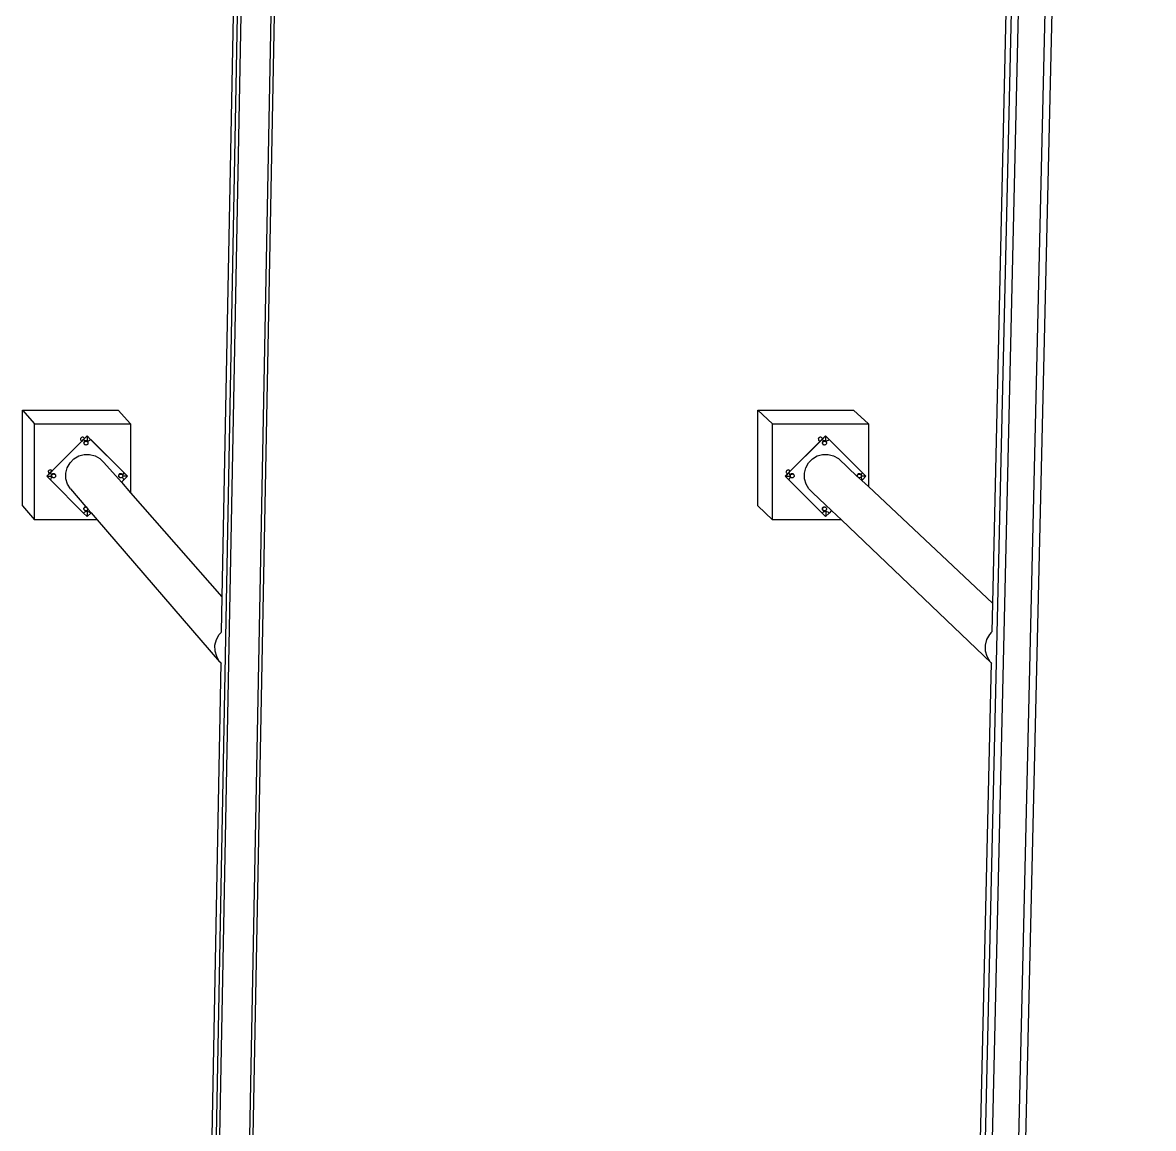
# Model space of a CAD drawing. Extents: x -1616 to 1629, y -1713 to 1708.
# Drawn here: x 709.9 to 945.7, y -966.7 to -736.2 of the extents above; entities that cross this region are included whole.
import ezdxf

# ---------------------------------------------------------------- set-up
doc = ezdxf.new("R2010")
doc.units = 0
doc.header["$MEASUREMENT"] = 0
doc.layers.get('0').update_dxf_attribs({"linetype": 'CONTINUOUS'})

msp = doc.modelspace()

# ---------------------------------------------------------------- linework, layer by layer
for p, q in [((736.24, -1712.91), (773.25, 240.58)), ((736.95, -1712.91), (774, 240.58)), ((743.06, -1712.91), (780.42, 240.58)), ((893.64, -1712.91), (938.57, 240.58)), ((895.06, -1712.91), (940.06, 240.58)), ((900.47, -1712.91), (945.74, 240.58)), ((745.31, -1632.4), (779.58, 158.03)), ((903.76, -1632.4), (945.31, 158.03)), ((755.07, -668.71), (751.52, -855.9)), ((916.49, -668.78), (912.17, -857.21)), ((709.95, -816.96), (729.89, -816.96)), ((709.95, -836.9), (709.95, -816.96)), ((709.95, -816.96), (712.44, -819.83)), ((729.89, -816.96), (732.45, -819.83)), ((863.26, -816.96), (883.2, -816.96)), ((863.26, -836.9), (863.26, -816.96)), ((863.26, -816.96), (866.29, -819.83)), ((883.2, -816.96), (886.3, -819.83)), ((712.44, -819.83), (732.45, -819.83)), ((712.44, -839.84), (712.44, -819.83)), ((732.45, -819.83), (732.45, -834.18)), ((866.29, -819.83), (886.3, -819.83)), ((866.29, -839.84), (866.29, -819.83)), ((886.3, -819.83), (886.3, -832.9)), ((722.04, -822.89), (722.03, -823)), ((722.08, -822.79), (722.04, -822.89)), ((722.15, -822.7), (722.08, -822.79)), ((722.24, -822.64), (722.15, -822.7)), ((722.34, -822.6), (722.24, -822.64)), ((722.44, -822.58), (722.34, -822.6)), ((722.55, -822.6), (722.44, -822.58)), ((722.65, -822.64), (722.55, -822.6)), ((722.64, -823.05), (722.83, -822.86)), ((722.74, -822.7), (722.65, -822.64)), ((722.66, -823.06), (722.84, -822.88)), ((722.8, -822.79), (722.74, -822.7)), ((722.74, -822.7), (722.85, -822.83)), ((722.83, -822.86), (722.8, -822.79)), ((722.83, -822.86), (722.85, -822.83)), ((722.84, -822.88), (722.83, -822.86)), ((722.84, -822.88), (722.87, -822.85)), ((722.85, -822.83), (723.38, -822.31)), ((722.85, -822.83), (722.87, -822.85)), ((722.87, -822.85), (723.4, -822.33)), ((723.38, -822.31), (724.12, -823.05)), ((723.38, -822.31), (723.4, -822.33)), ((723.4, -822.33), (724.12, -823.05)), ((723.4, -822.33), (723.4, -823.37)), ((875.89, -822.89), (875.88, -823)), ((875.89, -822.89), (875.93, -822.79)), ((876, -822.7), (875.93, -822.79)), ((876.09, -822.64), (876, -822.7)), ((876.19, -822.6), (876.09, -822.64)), ((876.29, -822.58), (876.19, -822.6)), ((876.4, -822.6), (876.29, -822.58)), ((876.5, -822.64), (876.4, -822.6)), ((876.59, -822.7), (876.5, -822.64)), ((876.65, -822.79), (876.59, -822.7)), ((876.59, -822.7), (876.79, -822.89)), ((876.7, -822.89), (876.65, -822.79)), ((876.71, -822.97), (876.7, -822.89)), ((876.71, -822.97), (876.79, -822.89)), ((876.79, -822.89), (877.37, -822.31)), ((876.79, -822.89), (876.81, -822.91)), ((876.81, -822.91), (877.39, -822.33)), ((877.37, -822.31), (877.39, -822.33)), ((877.39, -822.33), (878.14, -823.07)), ((877.39, -822.33), (877.39, -823.37)), ((716.08, -829.61), (722.26, -823.42)), ((716.1, -829.63), (722.28, -823.44)), ((722.03, -823), (722.04, -823.11)), ((722.08, -823.21), (722.04, -823.11)), ((722.08, -823.21), (722.15, -823.29)), ((722.15, -823.29), (722.18, -823.31)), ((722.15, -823.29), (722.26, -823.42)), ((722.26, -823.42), (722.3, -823.39)), ((722.26, -823.42), (722.28, -823.44)), ((722.28, -823.38), (722.3, -823.39)), ((722.28, -823.44), (722.33, -823.4)), ((722.3, -823.39), (722.64, -823.05)), ((722.3, -823.39), (722.33, -823.4)), ((722.33, -823.4), (722.66, -823.07)), ((722.64, -823.05), (722.66, -823.06)), ((722.64, -823.05), (722.66, -823.07)), ((722.66, -823.07), (722.66, -823.06)), ((722.66, -823.07), (722.87, -823.23)), ((722.73, -823.67), (722.71, -823.78)), ((722.71, -823.78), (722.73, -823.88)), ((722.74, -823.68), (722.72, -823.79)), ((722.72, -823.79), (722.74, -823.89)), ((722.77, -823.57), (722.73, -823.67)), ((722.73, -823.88), (722.77, -823.98)), ((722.78, -823.58), (722.74, -823.68)), ((722.74, -823.79), (722.75, -823.68)), ((722.75, -823.89), (722.74, -823.79)), ((722.74, -823.89), (722.78, -823.99)), ((722.75, -823.68), (722.79, -823.59)), ((722.79, -823.99), (722.75, -823.89)), ((722.83, -823.48), (722.77, -823.57)), ((722.77, -823.83), (722.78, -823.72)), ((722.78, -823.93), (722.77, -823.83)), ((722.77, -823.98), (722.83, -824.07)), ((722.84, -823.49), (722.78, -823.58)), ((722.78, -823.72), (722.82, -823.63)), ((722.82, -824.03), (722.78, -823.93)), ((722.78, -823.99), (722.83, -824.07)), ((722.79, -823.59), (722.85, -823.5)), ((722.84, -824.06), (722.79, -823.99)), ((722.82, -823.63), (722.89, -823.54)), ((722.85, -824.06), (722.82, -824.03)), ((722.92, -823.42), (722.83, -823.48)), ((722.84, -824.06), (722.83, -824.07)), ((722.83, -824.07), (722.84, -824.07)), ((722.84, -824.06), (722.85, -824.06)), ((722.85, -824.07), (722.84, -824.06)), ((722.84, -824.07), (722.84, -824.08)), ((722.84, -824.08), (722.93, -824.15)), ((722.85, -823.5), (722.94, -823.44)), ((722.85, -823.5), (722.89, -823.54)), ((722.86, -824.08), (722.85, -824.06)), ((722.85, -824.07), (722.89, -824.11)), ((722.86, -824.08), (722.85, -824.07)), ((722.89, -824.11), (722.86, -824.08)), ((722.87, -823.23), (723.13, -823.34)), ((722.89, -823.54), (722.97, -823.48)), ((722.89, -823.54), (722.89, -823.54)), ((722.97, -824.17), (722.89, -824.11)), ((723.02, -823.37), (722.92, -823.42)), ((722.93, -824.15), (722.94, -824.15)), ((722.94, -823.44), (723.03, -823.4)), ((722.97, -823.48), (723.07, -823.44)), ((723.07, -824.21), (722.97, -824.17)), ((723.13, -823.36), (723.02, -823.37)), ((723.03, -823.4), (723.14, -823.38)), ((723.07, -823.44), (723.17, -823.42)), ((723.17, -824.23), (723.07, -824.21)), ((723.13, -823.34), (723.4, -823.37)), ((723.24, -823.37), (723.13, -823.36)), ((723.14, -823.38), (723.24, -823.4)), ((723.17, -823.42), (723.28, -823.44)), ((723.28, -824.21), (723.17, -824.23)), ((723.34, -823.42), (723.24, -823.37)), ((723.24, -823.4), (723.34, -823.44)), ((723.28, -823.44), (723.37, -823.48)), ((723.37, -824.17), (723.28, -824.21)), ((723.42, -823.48), (723.34, -823.42)), ((723.34, -823.44), (723.42, -823.5)), ((723.37, -823.48), (723.45, -823.53)), ((723.46, -824.11), (723.37, -824.17)), ((723.4, -823.37), (723.67, -823.34)), ((723.49, -823.57), (723.42, -823.48)), ((723.42, -823.5), (723.45, -823.53)), ((723.42, -823.5), (723.46, -823.54)), ((723.5, -823.58), (723.43, -823.49)), ((723.45, -823.53), (723.46, -823.54)), ((723.46, -823.54), (723.5, -823.6)), ((723.52, -824.03), (723.46, -824.11)), ((723.5, -823.6), (723.49, -823.57)), ((723.51, -823.62), (723.5, -823.58)), ((723.5, -823.6), (723.52, -823.63)), ((723.52, -823.63), (723.56, -823.72)), ((723.56, -823.93), (723.52, -824.03)), ((723.56, -823.72), (723.57, -823.83)), ((723.57, -823.83), (723.56, -823.93)), ((723.67, -823.34), (723.92, -823.23)), ((723.92, -823.23), (724.14, -823.07)), ((724.12, -823.05), (724.12, -823.05)), ((724.12, -823.05), (724.14, -823.07)), ((724.12, -823.05), (731.05, -829.98)), ((724.12, -823.05), (724.14, -823.07)), ((724.14, -823.07), (731.05, -829.98)), ((870.01, -829.67), (876.2, -823.48)), ((870.03, -829.69), (876.22, -823.5)), ((875.88, -823), (875.89, -823.11)), ((875.89, -823.11), (875.93, -823.21)), ((875.93, -823.21), (876, -823.29)), ((876, -823.29), (876.09, -823.36)), ((876, -823.29), (876.2, -823.48)), ((876.09, -823.36), (876.1, -823.37)), ((876.2, -823.48), (876.27, -823.41)), ((876.2, -823.48), (876.22, -823.5)), ((876.21, -823.4), (876.27, -823.41)), ((876.22, -823.5), (876.31, -823.41)), ((876.27, -823.41), (876.63, -823.05)), ((876.27, -823.41), (876.29, -823.41)), ((876.29, -823.41), (876.31, -823.41)), ((876.31, -823.41), (876.65, -823.07)), ((876.63, -823.05), (876.71, -822.97)), ((876.63, -823.05), (876.65, -823.06)), ((876.63, -823.05), (876.65, -823.07)), ((876.65, -823.06), (876.71, -823.01)), ((876.65, -823.07), (876.65, -823.06)), ((876.65, -823.07), (876.87, -823.23)), ((876.71, -823.01), (876.81, -822.91)), ((876.71, -823), (876.71, -822.97)), ((876.71, -823.01), (876.71, -823)), ((876.72, -823.67), (876.71, -823.78)), ((876.71, -823.78), (876.72, -823.88)), ((876.76, -823.57), (876.72, -823.67)), ((876.73, -823.68), (876.72, -823.79)), ((876.72, -823.79), (876.73, -823.89)), ((876.72, -823.88), (876.76, -823.98)), ((876.77, -823.58), (876.73, -823.68)), ((876.73, -823.79), (876.74, -823.68)), ((876.74, -823.89), (876.73, -823.79)), ((876.73, -823.89), (876.77, -823.99)), ((876.74, -823.68), (876.78, -823.59)), ((876.78, -823.99), (876.74, -823.89)), ((876.83, -823.48), (876.76, -823.57)), ((876.76, -823.98), (876.83, -824.07)), ((876.84, -823.49), (876.77, -823.58)), ((876.77, -823.83), (876.79, -823.72)), ((876.79, -823.93), (876.77, -823.83)), ((876.77, -823.99), (876.83, -824.07)), ((876.78, -823.59), (876.85, -823.5)), ((876.84, -824.06), (876.78, -823.99)), ((876.79, -823.72), (876.83, -823.63)), ((876.83, -824.03), (876.79, -823.93)), ((876.91, -823.42), (876.83, -823.48)), ((876.83, -823.63), (876.89, -823.54)), ((876.85, -824.05), (876.83, -824.03)), ((876.84, -824.06), (876.83, -824.07)), ((876.83, -824.07), (876.83, -824.07)), ((876.83, -824.07), (876.84, -824.08)), ((876.84, -824.06), (876.85, -824.05)), ((876.85, -824.07), (876.84, -824.06)), ((876.84, -824.08), (876.92, -824.15)), ((876.85, -823.5), (876.93, -823.44)), ((876.85, -823.5), (876.89, -823.54)), ((876.88, -824.09), (876.85, -824.05)), ((876.85, -824.07), (876.89, -824.11)), ((876.88, -824.09), (876.85, -824.07)), ((876.87, -823.23), (877.12, -823.34)), ((876.89, -824.11), (876.88, -824.09)), ((876.89, -823.54), (876.97, -823.48)), ((876.89, -823.54), (876.89, -823.54)), ((876.97, -824.17), (876.89, -824.11)), ((877.01, -823.37), (876.91, -823.42)), ((876.92, -824.15), (876.95, -824.16)), ((876.93, -823.44), (877.03, -823.4)), ((876.97, -823.48), (877.07, -823.44)), ((877.07, -824.21), (876.97, -824.17)), ((877.12, -823.36), (877.01, -823.37)), ((877.03, -823.4), (877.13, -823.38)), ((877.07, -823.44), (877.18, -823.42)), ((877.18, -824.23), (877.07, -824.21)), ((877.12, -823.34), (877.39, -823.37)), ((877.23, -823.37), (877.12, -823.36)), ((877.13, -823.38), (877.24, -823.4)), ((877.18, -823.42), (877.28, -823.44)), ((877.28, -824.21), (877.18, -824.23)), ((877.33, -823.42), (877.23, -823.37)), ((877.24, -823.4), (877.33, -823.44)), ((877.28, -823.44), (877.38, -823.48)), ((877.38, -824.17), (877.28, -824.21)), ((877.42, -823.48), (877.33, -823.42)), ((877.33, -823.44), (877.42, -823.5)), ((877.38, -823.48), (877.43, -823.52)), ((877.46, -824.11), (877.38, -824.17)), ((877.39, -823.37), (877.66, -823.34)), ((877.48, -823.57), (877.42, -823.48)), ((877.42, -823.5), (877.43, -823.52)), ((877.42, -823.5), (877.46, -823.54)), ((877.49, -823.58), (877.43, -823.49)), ((877.43, -823.52), (877.46, -823.54)), ((877.46, -823.54), (877.49, -823.58)), ((877.52, -824.03), (877.46, -824.11)), ((877.49, -823.58), (877.48, -823.57)), ((877.49, -823.58), (877.52, -823.63)), ((877.5, -823.59), (877.49, -823.58)), ((877.52, -823.63), (877.56, -823.72)), ((877.56, -823.93), (877.52, -824.03)), ((877.56, -823.72), (877.58, -823.83)), ((877.58, -823.83), (877.56, -823.93)), ((877.66, -823.34), (877.92, -823.23)), ((877.92, -823.23), (878.14, -823.07)), ((878.14, -823.07), (885.06, -830)), ((719.83, -827.94), (720.64, -827.11)), ((720.64, -827.11), (721.64, -826.51)), ((721.64, -826.51), (722.76, -826.2)), ((722.76, -826.2), (723.92, -826.18)), ((723.92, -826.18), (725.05, -826.47)), ((725.05, -826.47), (726.06, -827.04)), ((726.06, -827.04), (726.9, -827.85)), ((873.83, -827.94), (874.64, -827.11)), ((874.64, -827.11), (875.64, -826.51)), ((875.64, -826.51), (876.76, -826.2)), ((876.76, -826.2), (877.92, -826.18)), ((877.92, -826.18), (879.05, -826.47)), ((879.05, -826.47), (880.06, -827.04)), ((880.06, -827.04), (884, -830.75)), ((715.31, -829.83), (715.32, -829.72)), ((715.31, -829.83), (715.32, -829.94)), ((715.32, -829.72), (715.36, -829.62)), ((715.32, -829.94), (715.36, -830.04)), ((715.43, -829.54), (715.36, -829.62)), ((715.52, -829.47), (715.43, -829.54)), ((715.5, -830.18), (715.71, -829.98)), ((715.62, -829.43), (715.52, -829.47)), ((715.72, -829.42), (715.62, -829.43)), ((715.71, -829.98), (716.08, -829.61)), ((715.73, -830), (715.71, -829.98)), ((715.71, -829.98), (715.73, -830)), ((715.83, -829.43), (715.72, -829.42)), ((715.73, -830), (716.09, -829.63)), ((715.93, -829.47), (715.83, -829.43)), ((716.02, -829.54), (715.93, -829.47)), ((716.02, -829.54), (716.08, -829.61)), ((716.08, -829.61), (716.02, -829.54)), ((716.08, -829.61), (716.1, -829.63)), ((716.08, -829.62), (716.08, -829.61)), ((716.08, -829.61), (716.08, -829.61)), ((716.09, -829.63), (716.08, -829.62)), ((716.09, -829.63), (716.1, -829.63)), ((718.98, -830.08), (719.26, -828.95)), ((719.26, -828.95), (719.83, -827.94)), ((726.9, -827.85), (730.54, -832)), ((731.05, -829.98), (731.79, -830.72)), ((731.05, -829.98), (731.07, -830)), ((731.05, -829.98), (731.05, -829.98)), ((731.05, -829.98), (731.07, -830)), ((869.17, -829.72), (869.16, -829.83)), ((869.16, -829.83), (869.17, -829.94)), ((869.21, -829.62), (869.17, -829.72)), ((869.17, -829.94), (869.21, -830.04)), ((869.28, -829.54), (869.21, -829.62)), ((869.37, -829.47), (869.28, -829.54)), ((869.37, -829.47), (869.47, -829.43)), ((869.45, -830.23), (869.7, -829.98)), ((869.57, -829.42), (869.47, -829.43)), ((869.68, -829.43), (869.57, -829.42)), ((869.78, -829.47), (869.68, -829.43)), ((869.7, -829.98), (870.01, -829.67)), ((869.72, -830), (869.7, -829.98)), ((869.7, -829.98), (869.72, -830)), ((869.72, -830), (870.03, -829.69)), ((869.87, -829.54), (869.78, -829.47)), ((869.93, -829.62), (869.87, -829.54)), ((869.87, -829.54), (870.01, -829.67)), ((869.97, -829.7), (869.93, -829.62)), ((870.01, -829.67), (870.03, -829.69)), ((872.97, -830.08), (873.26, -828.95)), ((873.26, -828.95), (873.83, -827.94)), ((714.97, -830.72), (715.49, -830.2)), ((714.99, -830.74), (714.97, -830.72)), ((714.97, -830.72), (714.99, -830.74)), ((714.99, -830.74), (715.51, -830.22)), ((715.73, -831.48), (714.99, -830.74)), ((714.99, -830.74), (714.99, -830.74)), ((714.99, -830.74), (715.99, -830.74)), ((715.36, -830.04), (715.43, -830.13)), ((715.43, -830.13), (715.49, -830.2)), ((715.43, -830.13), (715.5, -830.18)), ((715.49, -830.2), (715.5, -830.18)), ((715.49, -830.2), (715.51, -830.22)), ((715.5, -830.18), (715.52, -830.19)), ((715.51, -830.22), (715.53, -830.2)), ((715.52, -830.19), (715.53, -830.2)), ((715.53, -830.2), (715.73, -830)), ((715.89, -830.21), (715.73, -830)), ((715.73, -830), (715.73, -830)), ((715.73, -831.48), (715.89, -831.26)), ((722.66, -838.41), (715.73, -831.48)), ((716, -830.47), (715.89, -830.21)), ((715.89, -831.26), (716, -831.01)), ((715.99, -830.51), (715.97, -830.61)), ((715.97, -830.61), (715.99, -830.72)), ((716.03, -830.4), (715.99, -830.51)), ((715.99, -830.62), (716, -830.51)), ((716, -830.72), (715.99, -830.62)), ((715.99, -830.72), (715.99, -830.74)), ((715.99, -830.74), (716, -830.74)), ((715.99, -830.74), (716.03, -830.82)), ((716.04, -830.41), (716, -830.5)), ((716, -830.5), (716, -830.47)), ((716.02, -830.64), (716, -830.5)), ((716, -830.5), (716, -830.51)), ((716, -830.72), (716, -830.72)), ((716, -830.72), (716.03, -830.79)), ((716, -830.72), (716.03, -830.79)), ((716, -830.74), (716.01, -830.74)), ((716, -831.01), (716.03, -830.79)), ((716.01, -830.74), (716.03, -830.74)), ((716.02, -830.64), (716.03, -830.55)), ((716.02, -830.65), (716.02, -830.64)), ((716.03, -830.75), (716.02, -830.65)), ((716.09, -830.32), (716.03, -830.4)), ((716.03, -830.55), (716.07, -830.45)), ((716.03, -830.76), (716.03, -830.75)), ((716.03, -830.79), (716.03, -830.75)), ((716.07, -830.85), (716.03, -830.76)), ((716.03, -830.79), (716.04, -830.82)), ((716.04, -830.81), (716.03, -830.79)), ((716.03, -830.79), (716.03, -830.79)), ((716.03, -830.82), (716.08, -830.9)), ((716.04, -830.41), (716.1, -830.33)), ((716.09, -830.89), (716.04, -830.81)), ((716.04, -830.82), (716.11, -830.91)), ((716.07, -830.45), (716.14, -830.37)), ((716.1, -830.88), (716.07, -830.85)), ((716.08, -830.9), (716.09, -830.9)), ((716.09, -830.89), (716.1, -830.88)), ((716.1, -830.9), (716.09, -830.89)), ((716.09, -830.9), (716.09, -830.91)), ((716.09, -830.91), (716.18, -830.97)), ((716.1, -830.33), (716.19, -830.26)), ((716.11, -830.32), (716.1, -830.33)), ((716.1, -830.33), (716.14, -830.37)), ((716.11, -830.9), (716.1, -830.88)), ((716.11, -830.9), (716.1, -830.9)), ((716.1, -830.9), (716.13, -830.93)), ((716.19, -830.26), (716.11, -830.32)), ((716.13, -830.93), (716.11, -830.9)), ((716.11, -830.91), (716.13, -830.93)), ((716.13, -830.93), (716.13, -830.93)), ((716.13, -830.93), (716.14, -830.94)), ((716.14, -830.37), (716.22, -830.31)), ((716.14, -830.37), (716.14, -830.37)), ((716.22, -831), (716.14, -830.94)), ((716.18, -830.97), (716.19, -830.98)), ((716.29, -830.21), (716.19, -830.26)), ((716.19, -830.26), (716.28, -830.22)), ((716.22, -830.31), (716.32, -830.27)), ((716.32, -831.04), (716.22, -831)), ((716.28, -830.22), (716.39, -830.21)), ((716.4, -830.2), (716.29, -830.21)), ((716.32, -830.27), (716.42, -830.25)), ((716.42, -831.06), (716.32, -831.04)), ((716.39, -830.21), (716.49, -830.22)), ((716.51, -830.21), (716.4, -830.2)), ((716.42, -830.25), (716.53, -830.27)), ((716.53, -831.04), (716.42, -831.06)), ((716.49, -830.22), (716.59, -830.26)), ((716.61, -830.26), (716.51, -830.21)), ((716.53, -830.27), (716.62, -830.31)), ((716.62, -831), (716.53, -831.04)), ((716.59, -830.26), (716.67, -830.33)), ((716.7, -830.32), (716.61, -830.26)), ((716.62, -830.31), (716.7, -830.36)), ((716.71, -830.94), (716.62, -831)), ((716.67, -830.33), (716.71, -830.37)), ((716.67, -830.33), (716.7, -830.36)), ((716.75, -830.4), (716.68, -830.32)), ((716.7, -830.36), (716.71, -830.37)), ((716.71, -830.37), (716.77, -830.45)), ((716.77, -830.85), (716.71, -830.94)), ((716.76, -830.44), (716.75, -830.4)), ((716.77, -830.45), (716.81, -830.55)), ((716.81, -830.76), (716.77, -830.85)), ((716.81, -830.55), (716.82, -830.65)), ((716.82, -830.65), (716.81, -830.76)), ((718.99, -831.24), (718.98, -830.08)), ((719.31, -832.36), (718.99, -831.24)), ((729.99, -830.52), (729.97, -830.63)), ((729.97, -830.63), (729.99, -830.73)), ((730.03, -830.42), (729.99, -830.52)), ((729.99, -830.63), (730, -830.52)), ((730, -830.73), (729.99, -830.63)), ((729.99, -830.73), (730.03, -830.83)), ((730, -830.52), (730.04, -830.43)), ((730.04, -830.83), (730, -830.73)), ((730.02, -830.67), (730.04, -830.56)), ((730.04, -830.77), (730.02, -830.67)), ((730.1, -830.33), (730.03, -830.42)), ((730.03, -830.83), (730.09, -830.91)), ((730.04, -830.43), (730.11, -830.34)), ((730.04, -830.56), (730.08, -830.47)), ((730.08, -830.87), (730.04, -830.77)), ((730.1, -830.9), (730.04, -830.83)), ((730.08, -830.47), (730.14, -830.38)), ((730.1, -830.9), (730.08, -830.87)), ((730.17, -830.26), (730.09, -830.32)), ((730.09, -830.32), (730.11, -830.34)), ((730.1, -830.9), (730.09, -830.91)), ((730.09, -830.91), (730.09, -830.92)), ((730.09, -830.91), (730.09, -830.91)), ((730.09, -830.91), (730.09, -830.92)), ((730.09, -830.92), (730.17, -830.98)), ((730.09, -830.92), (730.1, -830.92)), ((730.11, -830.91), (730.1, -830.9)), ((730.1, -830.9), (730.1, -830.9)), ((730.12, -830.92), (730.1, -830.9)), ((730.1, -830.92), (730.18, -830.99)), ((730.11, -830.34), (730.19, -830.28)), ((730.11, -830.34), (730.15, -830.38)), ((730.12, -830.92), (730.11, -830.91)), ((730.11, -830.91), (730.14, -830.95)), ((730.14, -830.95), (730.12, -830.92)), ((730.14, -830.38), (730.15, -830.38)), ((730.18, -830.98), (730.14, -830.95)), ((730.15, -830.38), (730.23, -830.32)), ((730.27, -830.21), (730.17, -830.26)), ((730.17, -830.98), (730.18, -830.98)), ((730.23, -831.02), (730.18, -830.98)), ((730.18, -830.99), (730.2, -830.99)), ((730.19, -830.28), (730.29, -830.24)), ((730.23, -830.32), (730.32, -830.28)), ((730.32, -831.06), (730.23, -831.02)), ((730.38, -830.2), (730.27, -830.21)), ((730.29, -830.24), (730.39, -830.22)), ((730.32, -830.28), (730.43, -830.27)), ((730.43, -831.07), (730.32, -831.06)), ((730.49, -830.21), (730.38, -830.2)), ((730.39, -830.22), (730.5, -830.24)), ((730.43, -830.27), (730.53, -830.28)), ((730.53, -831.06), (730.43, -831.07)), ((730.59, -830.26), (730.49, -830.21)), ((730.5, -830.24), (730.59, -830.28)), ((730.53, -830.28), (730.63, -830.32)), ((730.63, -831.02), (730.53, -831.06)), ((731.07, -831.48), (730.54, -832)), ((730.54, -832), (732.45, -834.18)), ((730.68, -830.32), (730.59, -830.26)), ((730.59, -830.28), (730.68, -830.34)), ((730.63, -830.32), (730.7, -830.37)), ((730.71, -830.95), (730.63, -831.02)), ((730.74, -830.41), (730.68, -830.32)), ((730.68, -830.34), (730.7, -830.37)), ((730.68, -830.34), (730.71, -830.38)), ((730.75, -830.42), (730.69, -830.33)), ((730.7, -830.37), (730.71, -830.38)), ((730.71, -830.38), (730.75, -830.44)), ((730.77, -830.87), (730.71, -830.95)), ((730.75, -830.44), (730.74, -830.41)), ((730.77, -830.46), (730.75, -830.42)), ((730.75, -830.44), (730.77, -830.47)), ((730.77, -830.47), (730.79, -830.51)), ((730.78, -830.86), (730.77, -830.87)), ((730.82, -830.77), (730.78, -830.86)), ((730.78, -830.86), (730.8, -831.01)), ((730.8, -830.47), (730.79, -830.51)), ((730.79, -830.51), (730.82, -830.56)), ((730.9, -830.21), (730.8, -830.47)), ((730.8, -831.01), (730.9, -831.26)), ((730.82, -830.56), (730.83, -830.67)), ((730.83, -830.67), (730.82, -830.77)), ((731.81, -830.74), (730.82, -830.74)), ((731.07, -830), (730.9, -830.21)), ((730.9, -831.26), (731.07, -831.48)), ((731.07, -830), (731.79, -830.72)), ((731.81, -830.74), (731.07, -831.48)), ((731.79, -830.72), (731.79, -830.72)), ((731.79, -830.72), (731.81, -830.74)), ((731.79, -830.72), (731.81, -830.74)), ((868.96, -830.72), (869.42, -830.26)), ((868.96, -830.72), (868.98, -830.74)), ((868.98, -830.74), (869.44, -830.28)), ((869.7, -831.46), (868.98, -830.74)), ((868.98, -830.74), (869.99, -830.74)), ((869.21, -830.04), (869.28, -830.13)), ((869.28, -830.13), (869.37, -830.19)), ((869.28, -830.13), (869.42, -830.26)), ((869.37, -830.19), (869.45, -830.23)), ((869.42, -830.26), (869.45, -830.23)), ((869.42, -830.26), (869.44, -830.28)), ((869.44, -830.28), (869.48, -830.24)), ((869.45, -830.23), (869.47, -830.23)), ((869.47, -830.23), (869.48, -830.24)), ((869.48, -830.24), (869.72, -830)), ((869.7, -831.46), (869.72, -831.48)), ((869.89, -830.21), (869.72, -830)), ((869.72, -830), (869.72, -830)), ((869.72, -831.48), (869.89, -831.26)), ((876.63, -838.39), (869.72, -831.48)), ((869.99, -830.47), (869.89, -830.21)), ((869.89, -831.26), (869.99, -831.01)), ((869.98, -830.51), (869.97, -830.61)), ((869.97, -830.61), (869.98, -830.72)), ((870.02, -830.4), (869.98, -830.51)), ((869.98, -830.62), (869.99, -830.51)), ((869.99, -830.72), (869.98, -830.62)), ((869.98, -830.72), (869.99, -830.74)), ((870, -830.5), (869.99, -830.47)), ((870, -830.5), (869.99, -830.51)), ((869.99, -830.72), (869.99, -830.72)), ((869.99, -830.72), (870.02, -830.79)), ((869.99, -830.72), (870.02, -830.79)), ((869.99, -830.74), (870, -830.74)), ((869.99, -830.74), (870.02, -830.82)), ((869.99, -831.01), (870.02, -830.79)), ((870.04, -830.41), (870, -830.5)), ((870.03, -830.74), (870, -830.5)), ((870, -830.74), (870, -830.74)), ((870, -830.74), (870.02, -830.74)), ((870.09, -830.32), (870.02, -830.4)), ((870.02, -830.65), (870.04, -830.55)), ((870.04, -830.76), (870.02, -830.65)), ((870.02, -830.79), (870.03, -830.74)), ((870.02, -830.79), (870.04, -830.82)), ((870.03, -830.81), (870.02, -830.79)), ((870.02, -830.79), (870.02, -830.79)), ((870.02, -830.82), (870.08, -830.9)), ((870.09, -830.89), (870.03, -830.81)), ((870.04, -830.41), (870.1, -830.33)), ((870.04, -830.55), (870.08, -830.45)), ((870.08, -830.85), (870.04, -830.76)), ((870.04, -830.82), (870.1, -830.91)), ((870.08, -830.45), (870.14, -830.37)), ((870.1, -830.88), (870.08, -830.85)), ((870.08, -830.9), (870.09, -830.91)), ((870.08, -830.9), (870.08, -830.9)), ((870.09, -830.89), (870.1, -830.88)), ((870.1, -830.9), (870.09, -830.89)), ((870.09, -830.91), (870.17, -830.97)), ((870.19, -830.26), (870.1, -830.32)), ((870.1, -830.33), (870.18, -830.26)), ((870.1, -830.32), (870.1, -830.33)), ((870.1, -830.33), (870.14, -830.37)), ((870.13, -830.92), (870.1, -830.88)), ((870.1, -830.9), (870.14, -830.94)), ((870.13, -830.92), (870.1, -830.9)), ((870.1, -830.91), (870.19, -830.98)), ((870.14, -830.94), (870.13, -830.92)), ((870.14, -830.37), (870.22, -830.31)), ((870.14, -830.37), (870.14, -830.37)), ((870.2, -830.98), (870.14, -830.94)), ((870.17, -830.97), (870.2, -830.98)), ((870.18, -830.26), (870.28, -830.22)), ((870.29, -830.21), (870.19, -830.26)), ((870.19, -830.98), (870.2, -830.98)), ((870.22, -831), (870.2, -830.98)), ((870.22, -830.31), (870.32, -830.27)), ((870.32, -831.04), (870.22, -831)), ((870.28, -830.22), (870.38, -830.21)), ((870.4, -830.2), (870.29, -830.21)), ((870.32, -830.27), (870.43, -830.25)), ((870.43, -831.06), (870.32, -831.04)), ((870.38, -830.21), (870.49, -830.22)), ((870.5, -830.21), (870.4, -830.2)), ((870.43, -830.25), (870.53, -830.27)), ((870.53, -831.04), (870.43, -831.06)), ((870.49, -830.22), (870.58, -830.26)), ((870.6, -830.26), (870.5, -830.21)), ((870.53, -830.27), (870.63, -830.31)), ((870.63, -831), (870.53, -831.04)), ((870.58, -830.26), (870.67, -830.33)), ((870.69, -830.32), (870.6, -830.26)), ((870.63, -830.31), (870.68, -830.35)), ((870.71, -830.94), (870.63, -831)), ((870.67, -830.33), (870.71, -830.37)), ((870.67, -830.33), (870.68, -830.35)), ((870.74, -830.4), (870.68, -830.32)), ((870.68, -830.35), (870.71, -830.37)), ((870.71, -830.37), (870.77, -830.45)), ((870.77, -830.85), (870.71, -830.94)), ((870.75, -830.42), (870.74, -830.4)), ((870.77, -830.45), (870.81, -830.55)), ((870.81, -830.76), (870.77, -830.85)), ((870.81, -830.55), (870.83, -830.65)), ((870.83, -830.65), (870.81, -830.76)), ((872.99, -831.24), (872.97, -830.08)), ((873.3, -832.36), (872.99, -831.24)), ((883.98, -830.52), (883.97, -830.63)), ((883.97, -830.63), (883.98, -830.73)), ((884.03, -830.42), (883.98, -830.52)), ((883.98, -830.63), (884, -830.52)), ((884, -830.73), (883.98, -830.63)), ((884, -830.52), (884.04, -830.43)), ((884, -830.75), (884, -830.73)), ((884, -830.75), (884.05, -830.79)), ((884.09, -830.33), (884.03, -830.42)), ((884.03, -830.67), (884.04, -830.56)), ((884.04, -830.77), (884.03, -830.67)), ((884.04, -830.43), (884.1, -830.34)), ((884.04, -830.56), (884.08, -830.47)), ((884.05, -830.79), (884.04, -830.77)), ((884.05, -830.79), (884.33, -831.06)), ((884.17, -830.26), (884.08, -830.32)), ((884.08, -830.32), (884.1, -830.34)), ((884.08, -830.47), (884.14, -830.38)), ((884.1, -830.34), (884.18, -830.28)), ((884.1, -830.34), (884.14, -830.38)), ((884.14, -830.38), (884.23, -830.32)), ((884.14, -830.38), (884.14, -830.38)), ((884.27, -830.21), (884.17, -830.26)), ((884.18, -830.28), (884.28, -830.24)), ((884.23, -830.32), (884.33, -830.28)), ((884.38, -830.2), (884.27, -830.21)), ((884.28, -830.24), (884.39, -830.22)), ((884.33, -830.28), (884.43, -830.27)), ((884.43, -831.07), (884.33, -831.06)), ((884.33, -831.06), (884.93, -831.61)), ((884.48, -830.21), (884.38, -830.2)), ((884.39, -830.22), (884.49, -830.24)), ((884.43, -830.27), (884.53, -830.28)), ((884.53, -831.06), (884.43, -831.07)), ((884.58, -830.26), (884.48, -830.21)), ((884.49, -830.24), (884.59, -830.28)), ((884.53, -830.28), (884.63, -830.32)), ((884.63, -831.02), (884.53, -831.06)), ((884.67, -830.32), (884.58, -830.26)), ((884.59, -830.28), (884.67, -830.34)), ((884.63, -830.32), (884.68, -830.36)), ((884.71, -830.95), (884.63, -831.02)), ((884.74, -830.41), (884.67, -830.32)), ((884.67, -830.34), (884.68, -830.36)), ((884.67, -830.34), (884.71, -830.38)), ((884.75, -830.42), (884.68, -830.33)), ((884.68, -830.36), (884.71, -830.38)), ((884.71, -830.38), (884.74, -830.42)), ((884.77, -830.87), (884.71, -830.95)), ((884.74, -830.42), (884.74, -830.41)), ((884.74, -830.42), (884.78, -830.47)), ((884.75, -830.43), (884.75, -830.42)), ((884.77, -830.87), (884.79, -831.01)), ((884.78, -830.87), (884.77, -830.87)), ((884.78, -830.47), (884.79, -830.49)), ((884.82, -830.77), (884.78, -830.87)), ((884.9, -830.21), (884.79, -830.47)), ((884.79, -830.47), (884.79, -830.49)), ((884.79, -830.49), (884.82, -830.56)), ((884.79, -831.01), (884.9, -831.26)), ((884.82, -830.56), (884.83, -830.67)), ((884.83, -830.67), (884.82, -830.77)), ((885.81, -830.74), (884.82, -830.74)), ((885.06, -830), (884.9, -830.21)), ((884.9, -831.26), (885.06, -831.48)), ((885.06, -831.48), (884.93, -831.61)), ((884.93, -831.61), (886.3, -832.9)), ((885.06, -830), (885.81, -830.74)), ((885.81, -830.74), (885.06, -831.48)), ((719.9, -833.36), (719.31, -832.36)), ((719.9, -833.36), (723.13, -837.1)), ((732.45, -834.18), (751.52, -855.9)), ((873.9, -833.36), (873.3, -832.36)), ((874.73, -834.17), (873.9, -833.36)), ((874.73, -834.17), (878.64, -837.9)), ((886.3, -832.9), (912.17, -857.21)), ((709.95, -836.9), (712.44, -839.84)), ((863.26, -836.9), (866.29, -839.84)), ((722.87, -838.24), (722.66, -838.41)), ((723.4, -839.15), (722.66, -838.41)), ((722.73, -837.39), (722.71, -837.5)), ((722.71, -837.5), (722.73, -837.61)), ((722.77, -837.29), (722.73, -837.39)), ((722.73, -837.5), (722.74, -837.4)), ((722.74, -837.61), (722.73, -837.5)), ((722.73, -837.61), (722.77, -837.71)), ((722.74, -837.4), (722.78, -837.3)), ((722.78, -837.7), (722.74, -837.61)), ((722.76, -837.54), (722.77, -837.44)), ((722.77, -837.65), (722.76, -837.54)), ((722.83, -837.21), (722.77, -837.29)), ((722.77, -837.44), (722.81, -837.34)), ((722.81, -837.74), (722.77, -837.65)), ((722.77, -837.71), (722.83, -837.8)), ((722.78, -837.3), (722.84, -837.22)), ((722.84, -837.79), (722.78, -837.7)), ((722.81, -837.34), (722.88, -837.26)), ((722.85, -837.79), (722.81, -837.74)), ((722.83, -837.8), (722.92, -837.86)), ((722.84, -837.22), (722.93, -837.15)), ((722.85, -837.79), (722.84, -837.79)), ((722.84, -837.79), (722.88, -837.83)), ((722.88, -837.83), (722.85, -837.79)), ((723.13, -838.14), (722.87, -838.24)), ((722.88, -837.26), (722.96, -837.2)), ((722.93, -837.87), (722.88, -837.83)), ((722.92, -837.86), (722.93, -837.87)), ((722.93, -837.15), (723.02, -837.11)), ((722.96, -837.89), (722.93, -837.87)), ((722.96, -837.2), (723.06, -837.16)), ((723.06, -837.93), (722.96, -837.89)), ((723.02, -837.11), (723.13, -837.1)), ((723.06, -837.16), (723.16, -837.14)), ((723.16, -837.95), (723.06, -837.93)), ((723.13, -837.1), (723.13, -837.1)), ((723.13, -837.1), (723.17, -837.14)), ((723.4, -838.1), (723.13, -838.14)), ((723.16, -837.14), (723.17, -837.14)), ((723.27, -837.93), (723.16, -837.95)), ((723.17, -837.14), (723.56, -837.59)), ((723.36, -837.89), (723.27, -837.93)), ((723.45, -837.83), (723.36, -837.89)), ((723.67, -838.14), (723.4, -838.1)), ((724.14, -838.41), (723.4, -839.15)), ((723.42, -837.85), (723.42, -839.15)), ((723.51, -837.74), (723.45, -837.83)), ((723.55, -837.65), (723.51, -837.74)), ((723.56, -837.59), (723.55, -837.65)), ((723.56, -837.59), (724.21, -838.34)), ((723.92, -838.24), (723.67, -838.14)), ((724.14, -838.41), (723.92, -838.24)), ((724.21, -838.34), (724.14, -838.41)), ((724.21, -838.34), (725.5, -839.84)), ((876.63, -838.39), (876.65, -838.41)), ((876.87, -838.24), (876.65, -838.41)), ((877.37, -839.13), (876.65, -838.41)), ((876.72, -837.39), (876.71, -837.5)), ((876.71, -837.5), (876.72, -837.61)), ((876.76, -837.29), (876.72, -837.39)), ((876.72, -837.5), (876.73, -837.4)), ((876.73, -837.61), (876.72, -837.5)), ((876.72, -837.61), (876.76, -837.71)), ((876.73, -837.4), (876.77, -837.3)), ((876.77, -837.7), (876.73, -837.61)), ((876.83, -837.21), (876.76, -837.29)), ((876.76, -837.54), (876.78, -837.44)), ((876.78, -837.65), (876.76, -837.54)), ((876.76, -837.71), (876.83, -837.8)), ((876.77, -837.3), (876.84, -837.22)), ((876.84, -837.79), (876.77, -837.7)), ((876.78, -837.44), (876.82, -837.34)), ((876.82, -837.74), (876.78, -837.65)), ((876.82, -837.34), (876.88, -837.26)), ((876.87, -837.81), (876.82, -837.74)), ((876.83, -837.8), (876.91, -837.86)), ((876.84, -837.22), (876.92, -837.15)), ((876.87, -837.81), (876.84, -837.79)), ((876.84, -837.79), (876.88, -837.83)), ((876.88, -837.83), (876.87, -837.81)), ((877.12, -838.14), (876.87, -838.24)), ((876.88, -837.26), (876.96, -837.2)), ((876.94, -837.87), (876.88, -837.83)), ((876.91, -837.86), (876.94, -837.87)), ((876.92, -837.15), (877.02, -837.11)), ((876.96, -837.89), (876.94, -837.87)), ((876.96, -837.2), (877.06, -837.16)), ((877.06, -837.93), (876.96, -837.89)), ((877.02, -837.11), (877.12, -837.1)), ((877.06, -837.16), (877.17, -837.14)), ((877.17, -837.95), (877.06, -837.93)), ((877.12, -837.1), (877.23, -837.11)), ((877.39, -838.1), (877.12, -838.14)), ((877.17, -837.14), (877.27, -837.16)), ((877.27, -837.93), (877.17, -837.95)), ((877.23, -837.11), (877.32, -837.15)), ((877.27, -837.16), (877.37, -837.2)), ((877.37, -837.89), (877.27, -837.93)), ((877.32, -837.15), (877.41, -837.22)), ((877.37, -837.2), (877.42, -837.24)), ((877.45, -837.83), (877.37, -837.89)), ((877.37, -839.13), (877.39, -839.15)), ((877.66, -838.14), (877.39, -838.1)), ((878.14, -838.41), (877.39, -839.15)), ((877.41, -837.22), (877.42, -837.24)), ((877.41, -837.22), (877.45, -837.26)), ((877.48, -837.29), (877.42, -837.21)), ((877.42, -837.24), (877.45, -837.26)), ((877.42, -837.85), (877.42, -839.15)), ((877.45, -837.26), (877.49, -837.31)), ((877.51, -837.74), (877.45, -837.83)), ((877.49, -837.31), (877.48, -837.29)), ((877.49, -837.31), (877.51, -837.34)), ((877.51, -837.34), (877.55, -837.44)), ((877.55, -837.65), (877.51, -837.74)), ((877.55, -837.44), (877.57, -837.54)), ((877.57, -837.54), (877.55, -837.65)), ((877.92, -838.24), (877.66, -838.14)), ((878.14, -838.41), (877.92, -838.24)), ((878.64, -837.9), (878.14, -838.41)), ((878.64, -837.9), (880.67, -839.84)), ((725.5, -839.84), (712.44, -839.84)), ((725.5, -839.84), (751.02, -869.39)), ((880.67, -839.84), (866.29, -839.84)), ((880.67, -839.84), (911.88, -869.6)), ((751.52, -855.9), (751.38, -863.2)), ((912.17, -857.21), (912.03, -863.2)), ((750.06, -865.96), (750.36, -864.79)), ((750.36, -864.79), (750.95, -863.73)), ((750.95, -863.73), (751.43, -863.25)), ((910.71, -865.96), (911.01, -864.79)), ((911.01, -864.79), (911.61, -863.73)), ((911.61, -863.73), (912.08, -863.25)), ((750.08, -867.18), (750.06, -865.96)), ((750.41, -868.34), (750.08, -867.18)), ((910.73, -867.18), (910.71, -865.96)), ((911.06, -868.34), (910.73, -867.18)), ((751.26, -869.62), (747.79, -1053.14)), ((751.02, -869.39), (750.41, -868.34)), ((751.26, -869.62), (751.02, -869.39)), ((751.43, -869.78), (751.26, -869.62)), ((911.88, -869.6), (907.63, -1054.79)), ((911.68, -869.39), (911.06, -868.34)), ((912.08, -869.78), (911.68, -869.39)), ((911.88, -869.59), (911.88, -869.6))]:
    msp.add_line(p, q)

doc.saveas('drawing.dxf')
